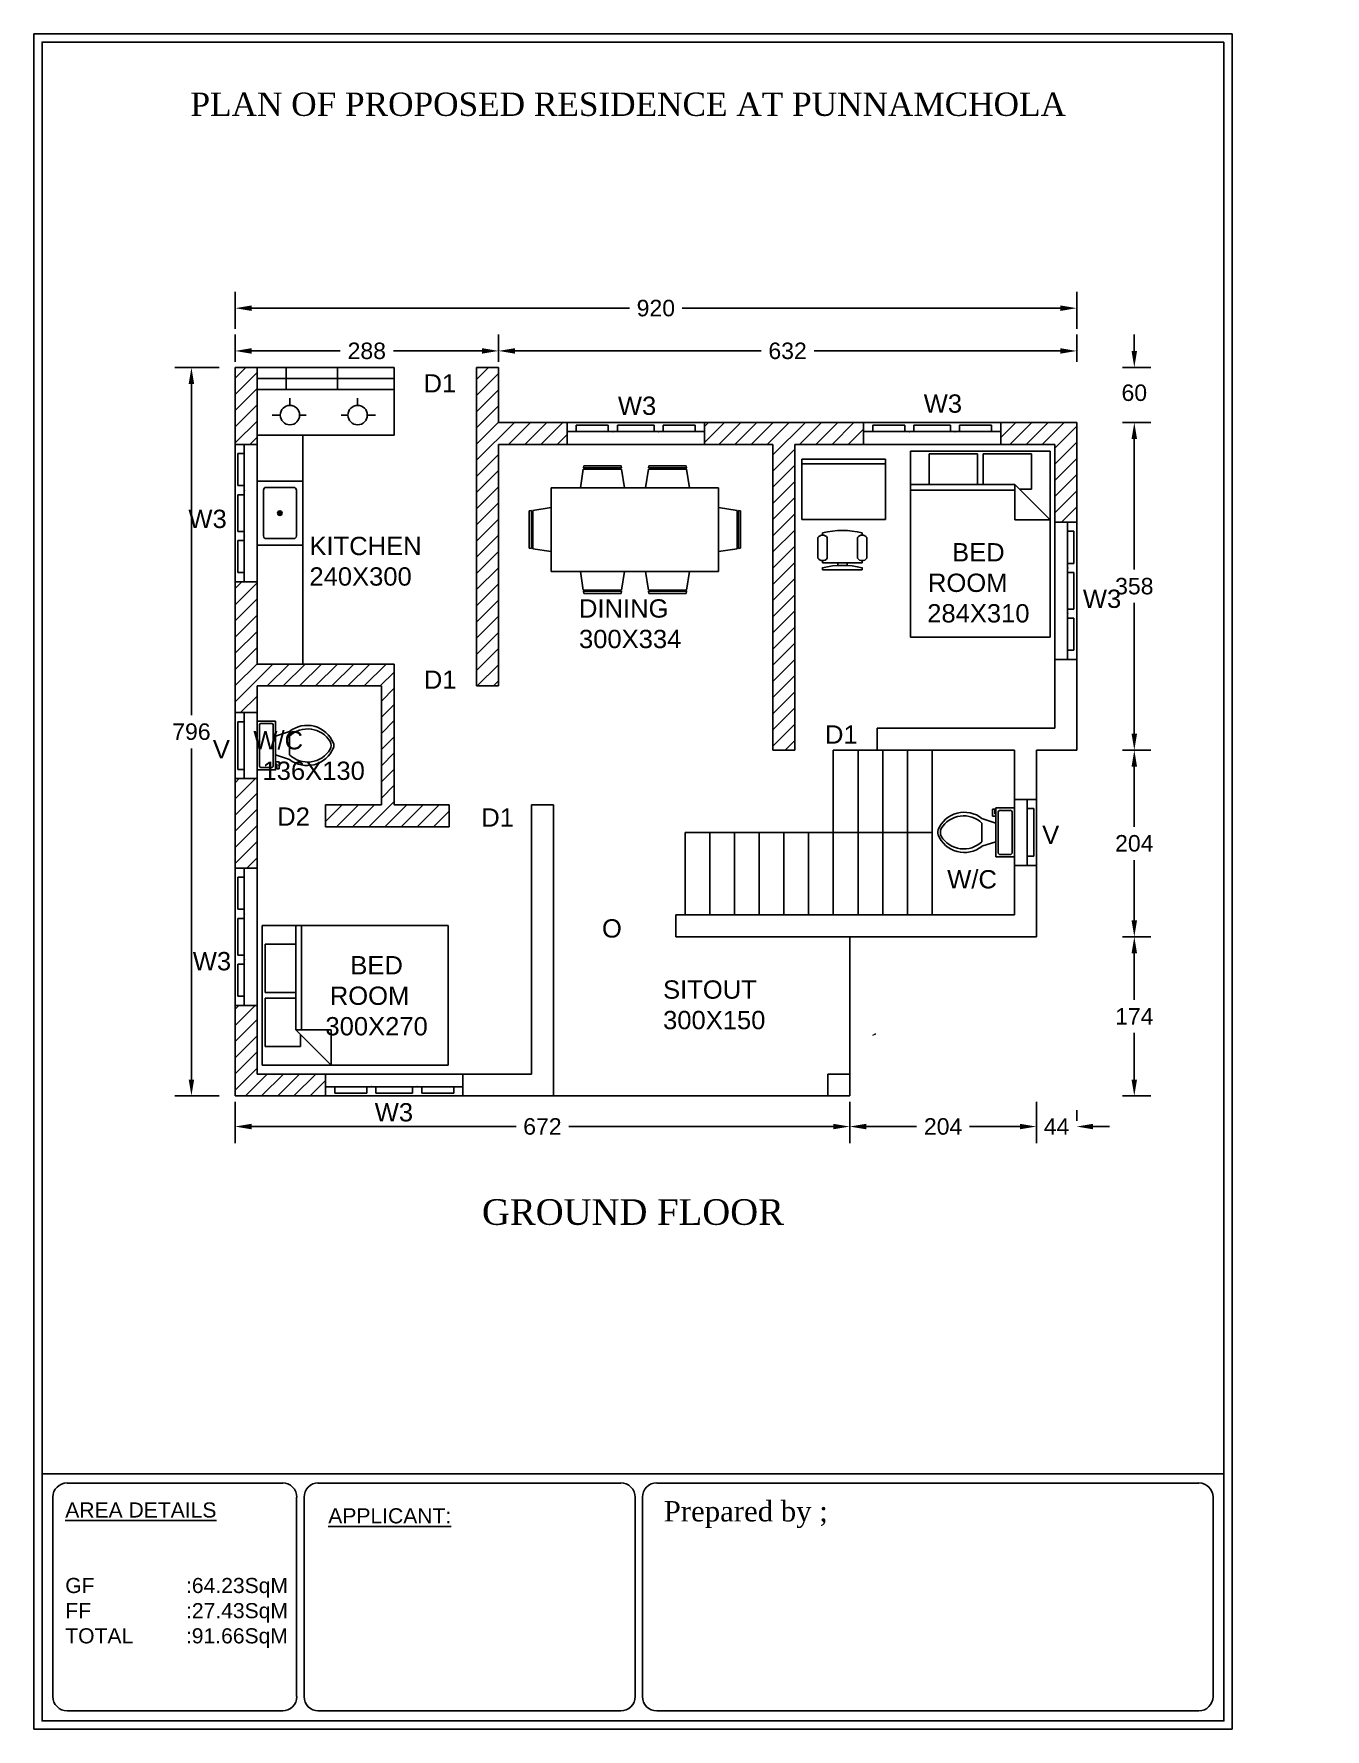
# Model space of a CAD drawing. Header units: inches. Extents: x -2903 to 3367, y -161 to 1064.
# Drawn here: x -2809.13 to -2795.02, y -160.72 to -142.2 of the extents above; entities that cross this region are included whole.
import ezdxf

# ---------------------------------------------------------------- set-up
doc = ezdxf.new("R2010")
doc.units = ezdxf.units.IN
doc.header["$MEASUREMENT"] = 0
doc.layers.add('--plan', color=7, linetype='Continuous')
doc.layers.add('PLAN', color=10, linetype='Continuous')
doc.layers.add('landscape', color=84, linetype='Continuous', lineweight=0)
doc.styles.add('SA', font='times.ttf')
doc.styles.get("Standard").update_dxf_attribs({"font": 'arial.ttf'})
doc.dimstyles.get("Standard").update_dxf_attribs({"dimtxt": 0.18, "dimasz": 0.18, "dimexe": 0.18, "dimexo": 0.0625, "dimgap": 0.09, "dimtad": 0, "dimtih": 1, "dimtoh": 1, "dimdec": 0, "dimlfac": 100, "dimzin": 0, "dimdsep": 46, "dimtxsty": 'Standard', "dimcen": 0.09, "dimadec": 0, "dimazin": 0, "dimtfac": 1, "dimtdec": 0, "dimtofl": 0, "dimtmove": 0, "dimatfit": 3, "dimfxl": 1, "dimtolj": 1, "dimtzin": 0, "dimarcsym": 0})
pattern_1 = [(45, (-3912.59014, -735.60866), (-0.088388348, 0.088388348), [])]

# ---------------------------------------------------------------- blocks, each defined once
blk = doc.blocks.new('*D719')
at = {"color": 0, "lineweight": -2, "transparency": 16777216}
for p, q in [((-2806.934, -153.869), (-2806.934, -154.32)), ((-2800.214, -153.869), (-2800.214, -154.32)), ((-2806.754, -154.14), (-2803.862, -154.14)), ((-2800.394, -154.14), (-2803.285, -154.14))]:
    blk.add_line(p, q, dxfattribs=at)
at = {"color": 0, "transparency": 16777216}
for points in [[(-2806.754, -154.11), (-2806.754, -154.17), (-2806.934, -154.14)], [(-2800.394, -154.11), (-2800.394, -154.17), (-2800.214, -154.14)]]:
    blk.add_solid(points, dxfattribs=at)
at = {"layer": 'Defpoints', "color": 0, "transparency": 16777216}
for p in [(-2806.934, -153.806), (-2800.214, -153.806), (-2800.214, -154.14)]:
    blk.add_point(p, dxfattribs=at)
at = {"color": 0, "transparency": 16777216, "insert": (-2803.574, -154.14), "char_height": 0.18, "attachment_point": 5}
blk.add_mtext('\\A1;672', dxfattribs=at)
blk = doc.blocks.new('*D720')
at = {"color": 0, "lineweight": -2, "transparency": 16777216}
for p, q in [((-2807.106, -145.847), (-2807.591, -145.847)), ((-2807.411, -146.027), (-2807.411, -149.644)), ((-2807.411, -153.626), (-2807.411, -150.008)), ((-2807.106, -153.806), (-2807.591, -153.806))]:
    blk.add_line(p, q, dxfattribs=at)
at = {"color": 0, "transparency": 16777216}
for points in [[(-2807.441, -146.027), (-2807.381, -146.027), (-2807.411, -145.847)], [(-2807.441, -153.626), (-2807.381, -153.626), (-2807.411, -153.806)]]:
    blk.add_solid(points, dxfattribs=at)
at = {"layer": 'Defpoints', "color": 0, "transparency": 16777216}
for p in [(-2807.044, -145.847), (-2807.411, -153.806), (-2807.044, -153.806)]:
    blk.add_point(p, dxfattribs=at)
at = {"color": 0, "transparency": 16777216, "insert": (-2807.411, -149.826), "char_height": 0.18, "attachment_point": 5}
blk.add_mtext('\\A1;796', dxfattribs=at)
blk = doc.blocks.new('*D721')
at = {"color": 0, "lineweight": -2, "transparency": 16777216}
for p, q in [((-2806.934, -145.784), (-2806.934, -145.485)), ((-2804.054, -145.784), (-2804.054, -145.485)), ((-2806.754, -145.665), (-2805.784, -145.665)), ((-2804.234, -145.665), (-2805.203, -145.665))]:
    blk.add_line(p, q, dxfattribs=at)
at = {"color": 0, "transparency": 16777216}
for points in [[(-2806.754, -145.635), (-2806.754, -145.695), (-2806.934, -145.665)], [(-2804.234, -145.635), (-2804.234, -145.695), (-2804.054, -145.665)]]:
    blk.add_solid(points, dxfattribs=at)
at = {"layer": 'Defpoints', "color": 0, "transparency": 16777216}
for p in [(-2804.054, -145.665), (-2806.934, -145.846), (-2804.054, -145.846)]:
    blk.add_point(p, dxfattribs=at)
at = {"color": 0, "transparency": 16777216, "insert": (-2805.494, -145.665), "char_height": 0.18, "attachment_point": 5}
blk.add_mtext('\\A1;288', dxfattribs=at)
blk = doc.blocks.new('*D729')
at = {"color": 0, "lineweight": -2, "transparency": 16777216}
for p, q in [((-2804.054, -145.78), (-2804.054, -145.485)), ((-2797.734, -145.784), (-2797.734, -145.485)), ((-2803.874, -145.665), (-2801.182, -145.665)), ((-2797.914, -145.665), (-2800.605, -145.665))]:
    blk.add_line(p, q, dxfattribs=at)
at = {"color": 0, "transparency": 16777216}
for points in [[(-2803.874, -145.635), (-2803.874, -145.695), (-2804.054, -145.665)], [(-2797.914, -145.635), (-2797.914, -145.695), (-2797.734, -145.665)]]:
    blk.add_solid(points, dxfattribs=at)
at = {"layer": 'Defpoints', "color": 0, "transparency": 16777216}
for p in [(-2797.734, -145.665), (-2804.054, -145.843), (-2797.734, -145.846)]:
    blk.add_point(p, dxfattribs=at)
at = {"color": 0, "transparency": 16777216, "insert": (-2800.894, -145.665), "char_height": 0.18, "attachment_point": 5}
blk.add_mtext('\\A1;632', dxfattribs=at)
blk = doc.blocks.new('*D713')
at = {"color": 0, "lineweight": -2, "transparency": 16777216}
for p, q in [((-2797.104, -145.666), (-2797.104, -145.486)), ((-2797.232, -145.846), (-2796.924, -145.846)), ((-2797.232, -146.446), (-2796.924, -146.446)), ((-2797.104, -146.626), (-2797.104, -146.806))]:
    blk.add_line(p, q, dxfattribs=at)
at = {"color": 0, "transparency": 16777216}
for points in [[(-2797.134, -145.666), (-2797.074, -145.666), (-2797.104, -145.846)], [(-2797.134, -146.626), (-2797.074, -146.626), (-2797.104, -146.446)]]:
    blk.add_solid(points, dxfattribs=at)
at = {"layer": 'Defpoints', "color": 0, "transparency": 16777216}
for p in [(-2797.295, -145.846), (-2797.295, -146.446), (-2797.104, -146.446)]:
    blk.add_point(p, dxfattribs=at)
at = {"color": 0, "transparency": 16777216, "insert": (-2797.104, -146.123), "char_height": 0.18, "attachment_point": 5}
blk.add_mtext('\\A1;60', dxfattribs=at)
blk = doc.blocks.new('*D714')
at = {"color": 0, "lineweight": -2, "transparency": 16777216}
for p, q in [((-2797.232, -146.446), (-2796.924, -146.446)), ((-2797.104, -146.626), (-2797.104, -148.054)), ((-2797.104, -149.846), (-2797.104, -148.418)), ((-2797.232, -150.026), (-2796.924, -150.026))]:
    blk.add_line(p, q, dxfattribs=at)
at = {"color": 0, "transparency": 16777216}
for points in [[(-2797.134, -146.626), (-2797.074, -146.626), (-2797.104, -146.446)], [(-2797.134, -149.846), (-2797.074, -149.846), (-2797.104, -150.026)]]:
    blk.add_solid(points, dxfattribs=at)
at = {"layer": 'Defpoints', "color": 0, "transparency": 16777216}
for p in [(-2797.295, -146.446), (-2797.295, -150.026), (-2797.104, -150.026)]:
    blk.add_point(p, dxfattribs=at)
at = {"color": 0, "transparency": 16777216, "insert": (-2797.104, -148.236), "char_height": 0.18, "attachment_point": 5}
blk.add_mtext('\\A1;358', dxfattribs=at)
blk = doc.blocks.new('*D715')
at = {"color": 0, "lineweight": -2, "transparency": 16777216}
for p, q in [((-2797.232, -150.026), (-2796.924, -150.026)), ((-2797.104, -150.206), (-2797.104, -150.864)), ((-2797.104, -151.886), (-2797.104, -151.228)), ((-2797.232, -152.066), (-2796.924, -152.066))]:
    blk.add_line(p, q, dxfattribs=at)
at = {"color": 0, "transparency": 16777216}
for points in [[(-2797.134, -150.206), (-2797.074, -150.206), (-2797.104, -150.026)], [(-2797.134, -151.886), (-2797.074, -151.886), (-2797.104, -152.066)]]:
    blk.add_solid(points, dxfattribs=at)
at = {"layer": 'Defpoints', "color": 0, "transparency": 16777216}
for p in [(-2797.295, -150.026), (-2797.295, -152.066), (-2797.104, -152.066)]:
    blk.add_point(p, dxfattribs=at)
at = {"color": 0, "transparency": 16777216, "insert": (-2797.104, -151.046), "char_height": 0.18, "attachment_point": 5}
blk.add_mtext('\\A1;204', dxfattribs=at)
blk = doc.blocks.new('*D716')
at = {"color": 0, "lineweight": -2, "transparency": 16777216}
for p, q in [((-2797.232, -152.066), (-2796.924, -152.066)), ((-2797.104, -152.246), (-2797.104, -152.756)), ((-2797.104, -153.626), (-2797.104, -153.116)), ((-2797.232, -153.806), (-2796.924, -153.806))]:
    blk.add_line(p, q, dxfattribs=at)
at = {"color": 0, "transparency": 16777216}
for points in [[(-2797.134, -152.246), (-2797.074, -152.246), (-2797.104, -152.066)], [(-2797.134, -153.626), (-2797.074, -153.626), (-2797.104, -153.806)]]:
    blk.add_solid(points, dxfattribs=at)
at = {"layer": 'Defpoints', "color": 0, "transparency": 16777216}
for p in [(-2797.295, -152.066), (-2797.295, -153.806), (-2797.104, -153.806)]:
    blk.add_point(p, dxfattribs=at)
at = {"color": 0, "transparency": 16777216, "insert": (-2797.104, -152.936), "char_height": 0.18, "attachment_point": 5}
blk.add_mtext('\\A1;174', dxfattribs=at)
blk = doc.blocks.new('*D730')
at = {"color": 0, "lineweight": -2, "transparency": 16777216}
for p, q in [((-2800.214, -153.869), (-2800.214, -154.32)), ((-2798.174, -153.869), (-2798.174, -154.32)), ((-2800.034, -154.14), (-2799.484, -154.14)), ((-2798.354, -154.14), (-2798.904, -154.14))]:
    blk.add_line(p, q, dxfattribs=at)
at = {"color": 0, "transparency": 16777216}
for points in [[(-2800.034, -154.11), (-2800.034, -154.17), (-2800.214, -154.14)], [(-2798.354, -154.11), (-2798.354, -154.17), (-2798.174, -154.14)]]:
    blk.add_solid(points, dxfattribs=at)
at = {"layer": 'Defpoints', "color": 0, "transparency": 16777216}
for p in [(-2800.214, -153.806), (-2798.174, -153.806), (-2798.174, -154.14)]:
    blk.add_point(p, dxfattribs=at)
at = {"color": 0, "transparency": 16777216, "insert": (-2799.194, -154.14), "char_height": 0.18, "attachment_point": 5}
blk.add_mtext('\\A1;204', dxfattribs=at)
blk = doc.blocks.new('*D717')
at = {"color": 0, "lineweight": -2, "transparency": 16777216}
for p, q in [((-2798.174, -154.078), (-2798.174, -153.96)), ((-2797.734, -154.078), (-2797.734, -153.96)), ((-2798.354, -154.14), (-2798.534, -154.14)), ((-2797.554, -154.14), (-2797.374, -154.14))]:
    blk.add_line(p, q, dxfattribs=at)
at = {"color": 0, "transparency": 16777216}
for points in [[(-2798.354, -154.11), (-2798.354, -154.17), (-2798.174, -154.14)], [(-2797.554, -154.11), (-2797.554, -154.17), (-2797.734, -154.14)]]:
    blk.add_solid(points, dxfattribs=at)
at = {"layer": 'Defpoints', "color": 0, "transparency": 16777216}
for p in [(-2798.174, -154.14), (-2797.734, -154.14), (-2797.734, -154.14)]:
    blk.add_point(p, dxfattribs=at)
at = {"color": 0, "transparency": 16777216, "insert": (-2797.954, -154.14), "char_height": 0.18, "attachment_point": 5}
blk.add_mtext('\\A1;44', dxfattribs=at)
blk = doc.blocks.new('*D718')
at = {"color": 0, "lineweight": -2, "transparency": 16777216}
for p, q in [((-2806.934, -145.423), (-2806.934, -145.018)), ((-2797.734, -145.423), (-2797.734, -145.018)), ((-2806.754, -145.198), (-2802.622, -145.198)), ((-2797.914, -145.198), (-2802.045, -145.198))]:
    blk.add_line(p, q, dxfattribs=at)
at = {"color": 0, "transparency": 16777216}
for points in [[(-2806.754, -145.168), (-2806.754, -145.228), (-2806.934, -145.198)], [(-2797.914, -145.168), (-2797.914, -145.228), (-2797.734, -145.198)]]:
    blk.add_solid(points, dxfattribs=at)
at = {"layer": 'Defpoints', "color": 0, "transparency": 16777216}
for p in [(-2797.734, -145.198), (-2806.934, -145.485), (-2797.734, -145.485)]:
    blk.add_point(p, dxfattribs=at)
at = {"color": 0, "transparency": 16777216, "insert": (-2802.334, -145.198), "char_height": 0.18, "attachment_point": 5}
blk.add_mtext('\\A1;920', dxfattribs=at)

msp = doc.modelspace()

# ---------------------------------------------------------------- hatches: boundary and pattern name
h = msp.add_hatch()
h.set_pattern_fill('ANSI31', color=256)
h.set_pattern_definition(pattern_1)
h.paths.add_polyline_path([(-2806.694, -145.847), (-2806.934, -145.847), (-2806.934, -146.687), (-2806.694, -146.687)])
h.paths.add_polyline_path([(-2807.666, -150.013), (-2807.156, -150.013), (-2807.156, -149.642), (-2807.666, -149.642)], flags=9)
h.paths.add_polyline_path([(-2805.747, -145.852), (-2805.237, -145.852), (-2805.237, -145.481), (-2805.747, -145.481)], flags=9)
h.paths.add_polyline_path([(-2801.147, -145.852), (-2800.637, -145.852), (-2800.637, -145.481), (-2801.147, -145.481)], flags=9)
h.paths.add_polyline_path([(-2807.774, -143.242), (-2798.009, -143.242), (-2798.009, -142.698), (-2807.774, -142.698)], flags=9)
h.paths.add_polyline_path([(-2805.46, -154.194), (-2804.941, -154.194), (-2804.941, -153.782), (-2805.46, -153.782)], flags=9)
h.paths.add_polyline_path([(-2808.85, -159.889), (-2806.32, -159.889), (-2806.32, -158.165), (-2808.85, -158.165)], flags=9)
h.paths.add_polyline_path([(-2805.956, -158.569), (-2804.528, -158.569), (-2804.528, -158.229), (-2805.956, -158.229)], flags=9)
h.paths.add_polyline_path([(-2802.309, -158.587), (-2800.444, -158.587), (-2800.444, -158.111), (-2802.309, -158.111)], flags=25)
h.paths.add_polyline_path([(-2802.309, -158.587), (-2800.444, -158.587), (-2800.444, -158.111), (-2802.309, -158.111)], flags=25)
h.paths.add_polyline_path([(-2804.32, -155.373), (-2800.949, -155.373), (-2800.949, -154.776), (-2804.32, -154.776)], flags=9)
h.paths.add_polyline_path([(-2802.318, -153.19), (-2801.098, -153.19), (-2801.098, -152.443), (-2802.318, -152.443)], flags=9)
h.paths.add_polyline_path([(-2804.942, -149.467), (-2804.484, -149.467), (-2804.484, -149.055), (-2804.942, -149.055)], flags=9)
h.paths.add_polyline_path([(-2798.162, -151.161), (-2797.876, -151.161), (-2797.876, -150.749), (-2798.162, -150.749)], flags=9)
h.paths.add_polyline_path([(-2807.228, -150.227), (-2806.941, -150.227), (-2806.941, -149.815), (-2807.228, -149.815)], flags=9)
h.paths.add_polyline_path([(-2797.72, -148.584), (-2797.201, -148.584), (-2797.201, -148.171), (-2797.72, -148.171)], flags=9)
h.paths.add_polyline_path([(-2799.459, -146.45), (-2798.94, -146.45), (-2798.94, -146.038), (-2799.459, -146.038)], flags=9)
h.paths.add_polyline_path([(-2802.802, -146.474), (-2802.283, -146.474), (-2802.283, -146.062), (-2802.802, -146.062)], flags=9)
h.paths.add_polyline_path([(-2807.497, -147.71), (-2806.978, -147.71), (-2806.978, -147.298), (-2807.497, -147.298)], flags=9)
h.paths.add_polyline_path([(-2807.449, -152.543), (-2806.93, -152.543), (-2806.93, -152.131), (-2807.449, -152.131)], flags=9)
h.paths.add_polyline_path([(-2806.544, -150.963), (-2806.087, -150.963), (-2806.087, -150.551), (-2806.544, -150.551)], flags=9)
h.paths.add_polyline_path([(-2804.945, -146.229), (-2804.488, -146.229), (-2804.488, -145.817), (-2804.945, -145.817)], flags=9)
h.paths.add_polyline_path([(-2804.314, -150.973), (-2803.857, -150.973), (-2803.857, -150.561), (-2804.314, -150.561)], flags=9)
h.paths.add_polyline_path([(-2800.557, -150.066), (-2800.099, -150.066), (-2800.099, -149.654), (-2800.557, -149.654)], flags=9)
h.paths.add_polyline_path([(-2802.987, -152.188), (-2802.669, -152.188), (-2802.669, -151.776), (-2802.987, -151.776)], flags=9)
h.paths.add_polyline_path([(-2799.202, -151.651), (-2798.559, -151.651), (-2798.559, -151.239), (-2799.202, -151.239)], flags=9)
h.paths.add_polyline_path([(-2806.692, -150.466), (-2805.473, -150.466), (-2805.473, -149.719), (-2806.692, -149.719)], flags=9)
h.paths.add_polyline_path([(-2806.192, -148.343), (-2804.866, -148.343), (-2804.866, -147.597), (-2806.192, -147.597)], flags=9)
h.paths.add_polyline_path([(-2799.618, -148.412), (-2797.997, -148.412), (-2797.997, -147.666), (-2799.618, -147.666)], flags=9)
h.paths.add_polyline_path([(-2803.245, -149.026), (-2802.017, -149.026), (-2802.017, -148.279), (-2803.245, -148.279)], flags=9)
h.paths.add_polyline_path([(-2806.197, -152.924), (-2804.575, -152.924), (-2804.575, -152.178), (-2806.197, -152.178)], flags=9)
at = {"transparency": 33554582}
h = msp.add_hatch(dxfattribs=at)
h.set_pattern_fill('ANSI31', color=256)
h.set_pattern_definition(pattern_1)
h.paths.add_polyline_path([(-2806.934, -153.806), (-2805.944, -153.806), (-2805.944, -153.566), (-2806.694, -153.566), (-2806.694, -152.816), (-2806.934, -152.816)])
h.paths.add_polyline_path([(-2803.827, -154.327), (-2803.317, -154.327), (-2803.317, -153.956), (-2803.827, -153.956)], flags=9)
h.paths.add_polyline_path([(-2807.666, -150.013), (-2807.156, -150.013), (-2807.156, -149.642), (-2807.666, -149.642)], flags=9)
h.paths.add_polyline_path([(-2805.46, -154.194), (-2804.941, -154.194), (-2804.941, -153.782), (-2805.46, -153.782)], flags=9)
h.paths.add_polyline_path([(-2808.85, -159.889), (-2806.32, -159.889), (-2806.32, -158.165), (-2808.85, -158.165)], flags=9)
h.paths.add_polyline_path([(-2805.956, -158.569), (-2804.528, -158.569), (-2804.528, -158.229), (-2805.956, -158.229)], flags=9)
h.paths.add_polyline_path([(-2802.309, -158.587), (-2800.444, -158.587), (-2800.444, -158.111), (-2802.309, -158.111)], flags=9)
h.paths.add_polyline_path([(-2804.32, -155.373), (-2800.949, -155.373), (-2800.949, -154.776), (-2804.32, -154.776)], flags=9)
h.paths.add_polyline_path([(-2802.318, -153.19), (-2801.098, -153.19), (-2801.098, -152.443), (-2802.318, -152.443)], flags=9)
h.paths.add_polyline_path([(-2804.942, -149.467), (-2804.484, -149.467), (-2804.484, -149.055), (-2804.942, -149.055)], flags=9)
h.paths.add_polyline_path([(-2798.162, -151.161), (-2797.876, -151.161), (-2797.876, -150.749), (-2798.162, -150.749)], flags=9)
h.paths.add_polyline_path([(-2807.228, -150.227), (-2806.941, -150.227), (-2806.941, -149.815), (-2807.228, -149.815)], flags=9)
h.paths.add_polyline_path([(-2797.72, -148.584), (-2797.201, -148.584), (-2797.201, -148.171), (-2797.72, -148.171)], flags=9)
h.paths.add_polyline_path([(-2799.459, -146.45), (-2798.94, -146.45), (-2798.94, -146.038), (-2799.459, -146.038)], flags=9)
h.paths.add_polyline_path([(-2802.802, -146.474), (-2802.283, -146.474), (-2802.283, -146.062), (-2802.802, -146.062)], flags=9)
h.paths.add_polyline_path([(-2807.497, -147.71), (-2806.978, -147.71), (-2806.978, -147.298), (-2807.497, -147.298)], flags=9)
h.paths.add_polyline_path([(-2807.449, -152.543), (-2806.93, -152.543), (-2806.93, -152.131), (-2807.449, -152.131)], flags=9)
h.paths.add_polyline_path([(-2806.544, -150.963), (-2806.087, -150.963), (-2806.087, -150.551), (-2806.544, -150.551)], flags=9)
h.paths.add_polyline_path([(-2804.945, -146.229), (-2804.488, -146.229), (-2804.488, -145.817), (-2804.945, -145.817)], flags=9)
h.paths.add_polyline_path([(-2804.314, -150.973), (-2803.857, -150.973), (-2803.857, -150.561), (-2804.314, -150.561)], flags=9)
h.paths.add_polyline_path([(-2800.557, -150.066), (-2800.099, -150.066), (-2800.099, -149.654), (-2800.557, -149.654)], flags=9)
h.paths.add_polyline_path([(-2802.987, -152.188), (-2802.669, -152.188), (-2802.669, -151.776), (-2802.987, -151.776)], flags=9)
h.paths.add_polyline_path([(-2799.202, -151.651), (-2798.559, -151.651), (-2798.559, -151.239), (-2799.202, -151.239)], flags=9)
h.paths.add_polyline_path([(-2806.692, -150.466), (-2805.473, -150.466), (-2805.473, -149.719), (-2806.692, -149.719)], flags=9)
h.paths.add_polyline_path([(-2806.192, -148.343), (-2804.866, -148.343), (-2804.866, -147.597), (-2806.192, -147.597)], flags=9)
h.paths.add_polyline_path([(-2799.618, -148.412), (-2797.997, -148.412), (-2797.997, -147.666), (-2799.618, -147.666)], flags=9)
h.paths.add_polyline_path([(-2803.245, -149.026), (-2802.017, -149.026), (-2802.017, -148.279), (-2803.245, -148.279)], flags=9)
h.paths.add_polyline_path([(-2806.197, -152.924), (-2804.575, -152.924), (-2804.575, -152.178), (-2806.197, -152.178)], flags=9)
h = msp.add_hatch(dxfattribs=at)
h.set_pattern_fill('ANSI31', color=256)
h.set_pattern_definition(pattern_1)
h.paths.add_polyline_path([(-2797.734, -146.446), (-2798.564, -146.446), (-2798.564, -146.686), (-2797.974, -146.686), (-2797.974, -147.536), (-2797.734, -147.536)])
h.paths.add_polyline_path([(-2801.804, -146.446), (-2801.804, -146.686), (-2801.054, -146.686), (-2801.054, -150.026), (-2800.814, -150.026), (-2800.814, -146.686), (-2800.064, -146.686), (-2800.064, -146.446)])
h.paths.add_polyline_path([(-2804.294, -148.186), (-2804.294, -149.326), (-2804.054, -149.326), (-2804.054, -148.186), (-2804.054, -146.686), (-2803.304, -146.686), (-2803.304, -146.446), (-2804.054, -146.446), (-2804.054, -145.846), (-2804.294, -145.846)])
h.paths.add_polyline_path([(-2787.2, -146.326), (-2786.69, -146.326), (-2786.69, -145.955), (-2787.2, -145.955)], flags=9)
h.paths.add_polyline_path([(-2790.211, -148.423), (-2789.701, -148.423), (-2789.701, -148.052), (-2790.211, -148.052)], flags=9)
h.paths.add_polyline_path([(-2789.39, -150.442), (-2789.02, -150.442), (-2789.02, -150.071), (-2789.39, -150.071)], flags=9)
h.paths.add_polyline_path([(-2789.752, -151.233), (-2789.242, -151.233), (-2789.242, -150.862), (-2789.752, -150.862)], flags=9)
h.paths.add_polyline_path([(-2793.751, -159.303), (-2791.4, -159.303), (-2791.4, -158.408), (-2793.751, -158.408)], flags=9)
h.paths.add_polyline_path([(-2793.699, -158.168), (-2791.964, -158.168), (-2791.964, -157.828), (-2793.699, -157.828)], flags=9)
h.paths.add_polyline_path([(-2790.824, -158.232), (-2789.396, -158.232), (-2789.396, -157.892), (-2790.824, -157.892)], flags=9)
h.paths.add_polyline_path([(-2787.177, -158.249), (-2785.312, -158.249), (-2785.312, -157.774), (-2787.177, -157.774)], flags=9)
h.paths.add_polyline_path([(-2789.179, -155.036), (-2786.451, -155.036), (-2786.451, -154.438), (-2789.179, -154.438)], flags=9)
h.paths.add_polyline_path([(-2790.022, -148.663), (-2789.503, -148.663), (-2789.503, -148.251), (-2790.022, -148.251)], flags=9)
h.paths.add_polyline_path([(-2785.822, -147.708), (-2784.603, -147.708), (-2784.603, -146.962), (-2785.822, -146.962)], flags=9)
h.paths.add_polyline_path([(-2789.231, -148.34), (-2787.61, -148.34), (-2787.61, -147.594), (-2789.231, -147.594)], flags=9)
h.paths.add_polyline_path([(-2786.325, -147.269), (-2785.868, -147.269), (-2785.868, -146.857), (-2786.325, -146.857)], flags=9)
h.paths.add_polyline_path([(-2788.907, -150.746), (-2788.45, -150.746), (-2788.45, -150.334), (-2788.907, -150.334)], flags=9)
h.paths.add_polyline_path([(-2788.405, -150.104), (-2787.948, -150.104), (-2787.948, -149.692), (-2788.405, -149.692)], flags=9)
h.paths.add_polyline_path([(-2788.015, -146.474), (-2787.495, -146.474), (-2787.495, -146.062), (-2788.015, -146.062)], flags=9)
h = msp.add_hatch()
h.set_pattern_fill('ANSI31', color=256)
h.set_pattern_definition(pattern_1)
h.paths.add_polyline_path([(-2806.694, -149.087), (-2806.694, -148.187), (-2806.934, -148.187), (-2806.934, -149.617), (-2806.694, -149.617), (-2806.694, -149.326)])
h.paths.add_polyline_path([(-2806.694, -150.626), (-2806.694, -150.337), (-2806.934, -150.337), (-2806.934, -151.316), (-2806.694, -151.316)])
h = msp.add_hatch()
h.set_pattern_fill('ANSI31', color=256)
h.set_pattern_definition(pattern_1)
h.paths.add_polyline_path([(-2805.194, -149.086), (-2806.694, -149.086), (-2806.694, -149.326), (-2805.334, -149.326), (-2805.334, -150.626), (-2805.944, -150.626), (-2805.944, -150.866), (-2804.594, -150.866), (-2804.594, -150.626), (-2805.194, -150.626)])

# ---------------------------------------------------------------- linework, layer by layer
for p, q in [((-2806.934, -148.186), (-2806.934, -145.846)), ((-2806.934, -148.186), (-2806.934, -145.846)), ((-2806.934, -145.846), (-2805.194, -145.846)), ((-2806.934, -145.846), (-2805.194, -145.846)), ((-2806.934, -145.846), (-2806.934, -153.806)), ((-2806.934, -150.867), (-2806.934, -145.847)), ((-2806.694, -145.846), (-2806.694, -149.086)), ((-2806.694, -146.087), (-2806.694, -145.847)), ((-2806.374, -146.087), (-2806.374, -145.847)), ((-2805.814, -145.966), (-2805.814, -145.847)), ((-2805.814, -145.847), (-2805.814, -146.087)), ((-2805.434, -145.846), (-2805.194, -145.846)), ((-2805.194, -146.586), (-2805.194, -145.846)), ((-2805.194, -146.087), (-2805.194, -145.847)), ((-2804.294, -148.186), (-2804.294, -145.846)), ((-2804.294, -145.846), (-2804.054, -145.846)), ((-2804.054, -146.446), (-2804.054, -145.846)), ((-2806.694, -145.966), (-2805.194, -145.966)), ((-2806.694, -146.086), (-2805.194, -146.086)), ((-2806.694, -149.087), (-2806.694, -146.087)), ((-2806.694, -146.087), (-2805.194, -146.087)), ((-2806.374, -145.966), (-2806.374, -146.087)), ((-2805.434, -146.086), (-2805.194, -146.086)), ((-2804.054, -146.446), (-2797.734, -146.446)), ((-2801.804, -146.446), (-2803.304, -146.446)), ((-2803.304, -146.446), (-2803.304, -146.686)), ((-2802.854, -146.476), (-2803.204, -146.476)), ((-2803.204, -146.476), (-2803.204, -146.546)), ((-2802.854, -146.546), (-2802.854, -146.476)), ((-2802.354, -146.476), (-2802.754, -146.476)), ((-2802.754, -146.546), (-2802.754, -146.476)), ((-2802.354, -146.546), (-2802.354, -146.476)), ((-2801.904, -146.476), (-2802.254, -146.476)), ((-2802.254, -146.546), (-2802.254, -146.476)), ((-2801.904, -146.546), (-2801.904, -146.476)), ((-2801.804, -146.686), (-2801.804, -146.446)), ((-2798.564, -146.446), (-2800.064, -146.446)), ((-2800.064, -146.446), (-2800.064, -146.686)), ((-2799.614, -146.476), (-2799.964, -146.476)), ((-2799.964, -146.476), (-2799.964, -146.546)), ((-2799.614, -146.546), (-2799.614, -146.476)), ((-2799.114, -146.476), (-2799.514, -146.476)), ((-2799.514, -146.546), (-2799.514, -146.476)), ((-2799.114, -146.546), (-2799.114, -146.476)), ((-2798.664, -146.476), (-2799.014, -146.476)), ((-2799.014, -146.546), (-2799.014, -146.476)), ((-2798.664, -146.546), (-2798.664, -146.476)), ((-2798.564, -146.686), (-2798.564, -146.446)), ((-2797.734, -146.446), (-2797.734, -150.026)), ((-2806.934, -146.687), (-2806.934, -148.187)), ((-2806.694, -146.687), (-2806.934, -146.687)), ((-2806.834, -146.687), (-2806.834, -148.187)), ((-2806.694, -146.586), (-2805.194, -146.586)), ((-2806.694, -148.187), (-2806.694, -146.687)), ((-2806.194, -146.586), (-2806.194, -149.086)), ((-2804.054, -148.186), (-2804.054, -146.686)), ((-2804.054, -146.686), (-2801.054, -146.686)), ((-2801.804, -146.546), (-2803.304, -146.546)), ((-2803.304, -146.686), (-2801.804, -146.686)), ((-2801.054, -150.026), (-2801.054, -146.686)), ((-2800.814, -150.026), (-2800.814, -146.686)), ((-2800.814, -146.686), (-2797.974, -146.686)), ((-2798.564, -146.546), (-2800.064, -146.546)), ((-2800.064, -146.686), (-2798.564, -146.686)), ((-2797.974, -149.786), (-2797.974, -146.686)), ((-2806.904, -146.787), (-2806.904, -147.137)), ((-2806.834, -146.787), (-2806.904, -146.787)), ((-2806.834, -147.137), (-2806.904, -147.137)), ((-2806.904, -147.237), (-2806.904, -147.637)), ((-2806.834, -147.237), (-2806.904, -147.237)), ((-2806.694, -147.087), (-2806.194, -147.087)), ((-2806.694, -147.787), (-2806.694, -147.087)), ((-2806.694, -147.087), (-2806.694, -147.787)), ((-2806.194, -147.087), (-2806.194, -147.787)), ((-2797.734, -147.536), (-2797.974, -147.536)), ((-2797.974, -147.536), (-2797.974, -149.036)), ((-2797.834, -149.036), (-2797.834, -147.536)), ((-2797.734, -149.036), (-2797.734, -147.536)), ((-2806.834, -147.637), (-2806.904, -147.637)), ((-2806.904, -147.737), (-2806.904, -148.087)), ((-2806.834, -147.737), (-2806.904, -147.737)), ((-2806.194, -147.787), (-2806.694, -147.787)), ((-2797.764, -147.636), (-2797.834, -147.636)), ((-2797.764, -147.986), (-2797.764, -147.636)), ((-2797.834, -147.986), (-2797.764, -147.986)), ((-2806.904, -148.087), (-2806.834, -148.087)), ((-2797.834, -148.086), (-2797.764, -148.086)), ((-2797.764, -148.486), (-2797.764, -148.086)), ((-2806.934, -149.326), (-2806.934, -148.186)), ((-2806.934, -148.187), (-2806.694, -148.187)), ((-2804.294, -149.326), (-2804.294, -148.186)), ((-2804.054, -149.326), (-2804.054, -148.186)), ((-2797.834, -148.486), (-2797.764, -148.486)), ((-2797.834, -148.586), (-2797.764, -148.586)), ((-2797.764, -148.936), (-2797.764, -148.586)), ((-2806.694, -149.086), (-2805.194, -149.086)), ((-2805.194, -150.626), (-2805.194, -149.086)), ((-2797.974, -149.036), (-2797.734, -149.036)), ((-2797.834, -148.936), (-2797.764, -148.936)), ((-2806.694, -149.326), (-2805.334, -149.326)), ((-2806.694, -149.326), (-2805.334, -149.326)), ((-2806.694, -149.326), (-2806.694, -150.866)), ((-2806.694, -149.327), (-2806.694, -150.627)), ((-2805.334, -149.326), (-2805.334, -150.626)), ((-2804.294, -149.326), (-2804.054, -149.326)), ((-2804.294, -149.326), (-2804.054, -149.326)), ((-2806.934, -149.617), (-2806.934, -150.337)), ((-2806.694, -149.617), (-2806.934, -149.617)), ((-2806.834, -149.617), (-2806.834, -150.337)), ((-2806.694, -150.337), (-2806.694, -149.617)), ((-2806.904, -149.717), (-2806.904, -150.237)), ((-2806.834, -149.717), (-2806.904, -149.717)), ((-2799.914, -149.786), (-2797.974, -149.786)), ((-2799.914, -149.786), (-2799.914, -150.026)), ((-2801.054, -150.026), (-2800.814, -150.026)), ((-2800.394, -151.826), (-2800.394, -150.026)), ((-2800.394, -150.026), (-2799.914, -150.026)), ((-2800.124, -151.826), (-2800.124, -150.026)), ((-2799.914, -150.026), (-2798.414, -150.026)), ((-2799.854, -151.826), (-2799.854, -150.026)), ((-2799.584, -151.826), (-2799.584, -150.026)), ((-2799.314, -151.826), (-2799.314, -150.026)), ((-2798.414, -151.826), (-2798.414, -150.026)), ((-2798.174, -152.066), (-2798.174, -150.026)), ((-2798.174, -150.026), (-2797.734, -150.026)), ((-2806.934, -150.337), (-2806.694, -150.337)), ((-2806.904, -150.237), (-2806.834, -150.237)), ((-2798.174, -150.566), (-2798.414, -150.566)), ((-2798.414, -150.566), (-2798.414, -151.286)), ((-2798.274, -151.286), (-2798.274, -150.566)), ((-2798.174, -151.286), (-2798.174, -150.566)), ((-2805.944, -150.626), (-2805.334, -150.626)), ((-2805.944, -150.626), (-2805.944, -150.866)), ((-2805.194, -150.626), (-2804.594, -150.626)), ((-2804.594, -150.626), (-2804.594, -150.866)), ((-2803.694, -150.626), (-2803.694, -153.566)), ((-2803.694, -150.626), (-2803.454, -150.626)), ((-2803.454, -150.626), (-2803.454, -153.806)), ((-2798.204, -150.666), (-2798.274, -150.666)), ((-2798.204, -151.186), (-2798.204, -150.666)), ((-2806.934, -150.866), (-2806.934, -153.806)), ((-2806.694, -150.866), (-2806.694, -153.566)), ((-2805.944, -150.866), (-2804.594, -150.866)), ((-2802.014, -151.826), (-2802.014, -150.926)), ((-2802.014, -150.926), (-2799.314, -150.926)), ((-2801.744, -151.826), (-2801.744, -150.926)), ((-2801.474, -151.826), (-2801.474, -150.926)), ((-2801.204, -151.826), (-2801.204, -150.926)), ((-2800.934, -151.826), (-2800.934, -150.926)), ((-2800.664, -151.826), (-2800.664, -150.926)), ((-2806.934, -151.316), (-2806.934, -152.816)), ((-2806.694, -151.316), (-2806.934, -151.316)), ((-2806.834, -151.316), (-2806.834, -152.816)), ((-2806.694, -152.816), (-2806.694, -151.316)), ((-2798.414, -151.286), (-2798.174, -151.286)), ((-2798.274, -151.186), (-2798.204, -151.186)), ((-2806.904, -151.416), (-2806.904, -151.766)), ((-2806.834, -151.416), (-2806.904, -151.416)), ((-2806.834, -151.766), (-2806.904, -151.766)), ((-2806.904, -151.866), (-2806.904, -152.266)), ((-2806.834, -151.866), (-2806.904, -151.866)), ((-2802.114, -151.826), (-2802.114, -152.066)), ((-2802.114, -151.826), (-2798.414, -151.826)), ((-2802.114, -152.066), (-2800.214, -152.066)), ((-2800.214, -152.066), (-2798.174, -152.066)), ((-2800.214, -152.066), (-2800.214, -153.806)), ((-2806.834, -152.266), (-2806.904, -152.266)), ((-2806.904, -152.366), (-2806.904, -152.716)), ((-2806.834, -152.366), (-2806.904, -152.366)), ((-2806.904, -152.716), (-2806.834, -152.716)), ((-2806.934, -152.816), (-2806.694, -152.816)), ((-2806.694, -153.566), (-2803.694, -153.566)), ((-2806.694, -153.566), (-2803.694, -153.566)), ((-2804.444, -153.566), (-2805.944, -153.566)), ((-2805.944, -153.566), (-2805.944, -153.806)), ((-2805.944, -153.706), (-2804.444, -153.706)), ((-2805.844, -153.706), (-2805.844, -153.776)), ((-2805.494, -153.706), (-2805.494, -153.776)), ((-2805.394, -153.706), (-2805.394, -153.776)), ((-2804.994, -153.706), (-2804.994, -153.776)), ((-2804.894, -153.706), (-2804.894, -153.776)), ((-2804.544, -153.776), (-2804.544, -153.706)), ((-2804.444, -153.806), (-2804.444, -153.566)), ((-2800.454, -153.566), (-2800.454, -153.806)), ((-2800.454, -153.566), (-2800.214, -153.566)), ((-2806.934, -153.806), (-2803.454, -153.806)), ((-2805.944, -153.806), (-2804.444, -153.806)), ((-2805.844, -153.776), (-2805.494, -153.776)), ((-2805.394, -153.776), (-2804.994, -153.776)), ((-2804.894, -153.776), (-2804.544, -153.776)), ((-2803.454, -153.806), (-2800.214, -153.806)), ((-2808.77, -158.035), (-2806.41, -158.035)), ((-2806.03, -158.035), (-2802.717, -158.035)), ((-2796.399, -158.035), (-2802.324, -158.035)), ((-2808.926, -158.578), (-2808.926, -158.19)), ((-2808.926, -160.368), (-2808.926, -158.297)), ((-2806.261, -158.19), (-2806.261, -158.578)), ((-2806.261, -158.297), (-2806.261, -160.368)), ((-2806.179, -158.19), (-2806.179, -158.578)), ((-2806.179, -158.297), (-2806.179, -160.368)), ((-2802.561, -158.19), (-2802.561, -158.578)), ((-2802.561, -158.297), (-2802.561, -160.368)), ((-2802.48, -158.19), (-2802.48, -158.578)), ((-2802.48, -158.297), (-2802.48, -160.368)), ((-2796.243, -158.578), (-2796.243, -158.19)), ((-2796.243, -160.368), (-2796.243, -158.297)), ((-2806.41, -160.524), (-2808.77, -160.524)), ((-2802.717, -160.524), (-2806.03, -160.524)), ((-2802.324, -160.524), (-2796.399, -160.524))]:
    msp.add_line(p, q)
at = {"color": 30}
msp.add_line((-2806.934, -145.846), (-2805.434, -145.846), dxfattribs=at)
at = {"color": 22, "ltscale": 0.001}
for p, q in [((-2806.334, -146.26), (-2806.334, -146.181)), ((-2805.594, -146.26), (-2805.594, -146.181)), ((-2806.44, -146.366), (-2806.53, -146.366)), ((-2806.228, -146.366), (-2806.155, -146.366)), ((-2805.7, -146.366), (-2805.773, -146.366)), ((-2805.488, -146.366), (-2805.398, -146.366))]:
    msp.add_line(p, q, dxfattribs=at)
at = {"ltscale": 0.001}
msp.add_line((-2805.194, -146.586), (-2806.694, -146.586), dxfattribs=at)
at = {"color": 22, "linetype": 'Continuous'}
for p, q in [((-2800.74, -146.847), (-2799.825, -146.847)), ((-2800.74, -147.507), (-2800.74, -146.847)), ((-2799.825, -146.847), (-2799.825, -147.507)), ((-2799.549, -148.792), (-2799.549, -146.76)), ((-2799.549, -146.76), (-2798.025, -146.76)), ((-2799.345, -146.79), (-2798.817, -146.79)), ((-2799.345, -147.126), (-2799.345, -146.79)), ((-2798.817, -146.79), (-2798.817, -147.126)), ((-2798.756, -146.79), (-2798.228, -146.79)), ((-2798.756, -147.126), (-2798.756, -146.79)), ((-2798.228, -146.79), (-2798.228, -147.176)), ((-2798.025, -146.76), (-2798.025, -148.792)), ((-2803.127, -146.957), (-2803.159, -147.16)), ((-2803.127, -146.957), (-2802.709, -146.957)), ((-2803.121, -146.919), (-2803.125, -146.944)), ((-2802.711, -146.944), (-2803.125, -146.944)), ((-2803.121, -146.919), (-2802.715, -146.919)), ((-2802.711, -146.944), (-2802.715, -146.919)), ((-2802.677, -147.16), (-2802.709, -146.957)), ((-2802.416, -146.957), (-2802.448, -147.16)), ((-2802.416, -146.957), (-2801.997, -146.957)), ((-2802.41, -146.919), (-2802.414, -146.944)), ((-2802, -146.944), (-2802.414, -146.944)), ((-2802.41, -146.919), (-2802.004, -146.919)), ((-2802, -146.944), (-2802.004, -146.919)), ((-2801.966, -147.16), (-2801.998, -146.957)), ((-2800.74, -146.898), (-2799.825, -146.898)), ((-2801.648, -147.16), (-2803.477, -147.16)), ((-2803.477, -147.16), (-2803.477, -148.074)), ((-2801.648, -148.074), (-2801.648, -147.16)), ((-2799.549, -147.126), (-2798.411, -147.126)), ((-2798.411, -147.187), (-2799.549, -147.187)), ((-2798.025, -147.512), (-2798.411, -147.126)), ((-2798.411, -147.126), (-2798.411, -147.512)), ((-2798.228, -147.176), (-2798.36, -147.176)), ((-2803.718, -147.414), (-2803.693, -147.41)), ((-2803.718, -147.414), (-2803.718, -147.82)), ((-2803.693, -147.824), (-2803.693, -147.41)), ((-2803.68, -147.408), (-2803.477, -147.376)), ((-2803.68, -147.408), (-2803.68, -147.826)), ((-2801.445, -147.408), (-2801.648, -147.376)), ((-2801.445, -147.408), (-2801.445, -147.826)), ((-2801.407, -147.414), (-2801.432, -147.41)), ((-2801.432, -147.824), (-2801.432, -147.41)), ((-2801.407, -147.414), (-2801.407, -147.82)), ((-2799.825, -147.507), (-2800.74, -147.507)), ((-2798.411, -147.512), (-2798.025, -147.512)), ((-2800.562, -147.702), (-2800.562, -147.931)), ((-2800.511, -147.677), (-2800.511, -147.652)), ((-2800.46, -147.931), (-2800.46, -147.702)), ((-2800.13, -147.702), (-2800.13, -147.931)), ((-2800.079, -147.677), (-2800.079, -147.652)), ((-2800.028, -147.931), (-2800.028, -147.702)), ((-2803.693, -147.824), (-2803.718, -147.82)), ((-2803.477, -147.858), (-2803.68, -147.826)), ((-2801.648, -147.858), (-2801.445, -147.826)), ((-2801.432, -147.824), (-2801.407, -147.82)), ((-2800.511, -147.982), (-2800.511, -147.956)), ((-2800.079, -147.982), (-2800.511, -147.982)), ((-2800.346, -148.008), (-2800.346, -147.982)), ((-2800.244, -147.982), (-2800.244, -148.009)), ((-2800.079, -147.982), (-2800.079, -147.956)), ((-2803.477, -148.074), (-2801.648, -148.074)), ((-2803.127, -148.278), (-2803.159, -148.074)), ((-2802.677, -148.074), (-2802.709, -148.278)), ((-2802.416, -148.278), (-2802.448, -148.074)), ((-2801.966, -148.074), (-2801.998, -148.278)), ((-2800.511, -148.058), (-2800.511, -148.033)), ((-2800.079, -148.058), (-2800.511, -148.058)), ((-2800.079, -148.058), (-2800.079, -148.033)), ((-2803.127, -148.278), (-2802.709, -148.278)), ((-2803.121, -148.316), (-2803.125, -148.29)), ((-2802.711, -148.29), (-2803.125, -148.29)), ((-2803.121, -148.316), (-2802.715, -148.316)), ((-2802.711, -148.29), (-2802.715, -148.316)), ((-2802.416, -148.278), (-2801.997, -148.278)), ((-2802.41, -148.316), (-2802.414, -148.29)), ((-2802, -148.29), (-2802.414, -148.29)), ((-2802.41, -148.316), (-2802.004, -148.316)), ((-2802, -148.29), (-2802.004, -148.316)), ((-2798.025, -148.792), (-2799.549, -148.792)), ((-2804.604, -151.944), (-2806.636, -151.944)), ((-2806.636, -151.944), (-2806.636, -153.468)), ((-2806.27, -151.944), (-2806.27, -153.082)), ((-2806.209, -153.082), (-2806.209, -151.944)), ((-2804.604, -153.468), (-2804.604, -151.944)), ((-2806.605, -152.147), (-2806.605, -152.676)), ((-2806.27, -152.147), (-2806.605, -152.147)), ((-2806.605, -152.676), (-2806.27, -152.676)), ((-2806.605, -152.737), (-2806.605, -153.265)), ((-2806.27, -152.737), (-2806.605, -152.737)), ((-2805.884, -153.468), (-2806.27, -153.082)), ((-2806.27, -153.082), (-2805.884, -153.082)), ((-2806.219, -153.265), (-2806.219, -153.133)), ((-2805.884, -153.082), (-2805.884, -153.468)), ((-2806.605, -153.265), (-2806.219, -153.265)), ((-2806.636, -153.468), (-2804.604, -153.468))]:
    msp.add_line(p, q, dxfattribs=at)
at = {"color": 22}
for p, q in [((-2806.194, -147.087), (-2806.694, -147.087)), ((-2806.624, -147.186), (-2806.624, -147.687)), ((-2806.293, -147.157), (-2806.594, -147.157)), ((-2806.264, -147.687), (-2806.264, -147.186)), ((-2806.194, -147.787), (-2806.194, -147.087)), ((-2806.46, -147.437), (-2806.427, -147.437)), ((-2806.444, -147.453), (-2806.444, -147.42)), ((-2806.694, -147.787), (-2806.194, -147.787)), ((-2806.594, -147.716), (-2806.293, -147.716)), ((-2806.541, -149.735), (-2806.643, -149.735)), ((-2806.491, -149.874), (-2806.338, -149.824)), ((-2806.338, -149.874), (-2806.338, -150.078)), ((-2806.491, -150.078), (-2806.338, -150.128)), ((-2806.491, -150.154), (-2806.452, -150.154)), ((-2806.478, -150.179), (-2806.491, -150.179)), ((-2806.478, -150.23), (-2806.478, -150.179)), ((-2806.452, -150.154), (-2806.452, -150.23)), ((-2806.452, -150.23), (-2806.478, -150.23)), ((-2798.617, -150.824), (-2798.769, -150.774)), ((-2798.655, -150.748), (-2798.655, -150.672)), ((-2798.655, -150.672), (-2798.63, -150.672)), ((-2798.617, -150.748), (-2798.655, -150.748)), ((-2798.63, -150.672), (-2798.63, -150.723)), ((-2798.63, -150.723), (-2798.617, -150.723)), ((-2798.769, -151.028), (-2798.769, -150.824)), ((-2798.617, -151.028), (-2798.769, -151.078)), ((-2798.566, -151.167), (-2798.465, -151.167))]:
    msp.add_line(p, q, dxfattribs=at)
msp.add_lwpolyline([(-2806.934, -145.847), (-2806.694, -145.847), (-2806.694, -146.687), (-2806.934, -146.687)], close=True)
for points in [[(-2806.491, -149.709), (-2806.694, -149.709), (-2806.694, -150.243), (-2806.491, -150.243)], [(-2798.617, -151.193), (-2798.414, -151.193), (-2798.414, -150.659), (-2798.617, -150.659)]]:
    msp.add_lwpolyline(points, close=True, dxfattribs=at)
for points in [[(-2806.668, -149.76), (-2806.668, -150.192)], [(-2806.516, -150.192), (-2806.516, -149.76)], [(-2806.643, -150.217), (-2806.541, -150.217)], [(-2798.592, -150.71), (-2798.592, -151.142)], [(-2798.465, -150.685), (-2798.566, -150.685)], [(-2798.439, -151.142), (-2798.439, -150.71)]]:
    msp.add_lwpolyline(points, dxfattribs=at)
at = {"color": 22, "ltscale": 0.001}
for centre in [(-2806.334, -146.366), (-2805.594, -146.366)]:
    msp.add_circle(centre, 0.106, dxfattribs=at)
at = {"color": 22}
for radius in [0.0249, 0.0166]:
    msp.add_circle((-2806.444, -147.437), radius, dxfattribs=at)
for centre, radius, start, end in [((-2806.594, -147.186), 0.0293, 89.9855, 180.0145), ((-2806.293, -147.186), 0.0293, 359.9795, 90.0145), ((-2806.594, -147.687), 0.0293, 179.9795, 270.0145), ((-2806.293, -147.687), 0.0293, 269.9155, 0.0145), ((-2806.646, -149.757), 0.0225, 81.8699, 188.1301), ((-2806.538, -149.757), 0.0225, 351.8699, 98.1301), ((-2806.146, -150.065), 0.309, 22.0284, 128.5307), ((-2806.14, -150.083), 0.288, 31.053, 133.6321), ((-2806.146, -149.887), 0.309, 231.4691, 337.9714), ((-2806.14, -149.869), 0.288, 226.3677, 328.9468), ((-2805.986, -149.976), 0.102, 335.7318, 24.2682), ((-2805.957, -149.976), 0.102, 344.8605, 15.1395), ((-2806.646, -150.195), 0.0225, 171.8699, 278.1301), ((-2806.538, -150.195), 0.0225, 261.8699, 8.1301), ((-2798.962, -151.015), 0.309, 51.4691, 157.9714), ((-2798.968, -151.033), 0.288, 46.3677, 148.9468), ((-2798.569, -150.707), 0.0225, 81.8699, 188.1301), ((-2798.461, -150.707), 0.0225, 351.8699, 98.1301), ((-2799.15, -150.926), 0.102, 164.8605, 195.1395), ((-2798.962, -150.837), 0.309, 202.0284, 308.5307), ((-2799.122, -150.926), 0.102, 155.7318, 204.2682), ((-2798.968, -150.819), 0.288, 211.053, 313.6321), ((-2798.569, -151.145), 0.0225, 171.8699, 278.1301), ((-2798.461, -151.145), 0.0225, 261.8699, 8.1301)]:
    msp.add_arc(centre, radius, start, end, dxfattribs=at)
at = {"color": 22, "linetype": 'Continuous'}
for centre, radius, start, end in [((-2800.295, -148.557), 0.93, 76.5803, 103.4197), ((-2800.511, -147.741), 0.0635, 36.8699, 143.1301), ((-2800.079, -147.741), 0.0635, 36.8699, 143.1301), ((-2800.511, -147.893), 0.0635, 216.8699, 323.1301), ((-2800.079, -147.893), 0.0635, 216.8699, 323.1301), ((-2800.295, -148.938), 0.93, 76.5803, 103.4197)]:
    msp.add_arc(centre, radius, start, end, dxfattribs=at)
for centre, radius, start, end in [((-2808.77, -158.19), 0.156, 90, 180), ((-2806.413, -158.187), 0.153, 358.8163, 91.1837), ((-2806.026, -158.187), 0.153, 88.8163, 181.1837), ((-2802.714, -158.187), 0.153, 358.8163, 91.1837), ((-2802.327, -158.187), 0.153, 88.8163, 181.1837), ((-2796.399, -158.19), 0.156, 0, 90), ((-2808.77, -160.368), 0.156, 180, 270), ((-2806.413, -160.371), 0.153, 268.8163, 1.1837), ((-2806.026, -160.371), 0.153, 178.8163, 271.1837), ((-2802.714, -160.371), 0.153, 268.8163, 1.1837), ((-2802.327, -160.371), 0.153, 178.8163, 271.1837), ((-2796.399, -160.368), 0.156, 270, 0)]:
    msp.add_arc(centre, radius, start, end)
for p in [(-2806.374, -145.966), (-2805.814, -145.966), (-2802.804, -146.546), (-2802.304, -146.546), (-2799.564, -146.546), (-2799.064, -146.546), (-2806.834, -147.187), (-2806.834, -147.687), (-2797.834, -148.036), (-2797.834, -148.536), (-2806.834, -151.816), (-2806.834, -152.316), (-2805.444, -153.706), (-2804.944, -153.706)]:
    msp.add_point(p)
at = {"layer": 'landscape', "color": 86}
for p, q in [((-2799.934, -153.132), (-2799.967, -153.146)), ((-2799.94, -153.122), (-2799.934, -153.132))]:
    msp.add_line(p, q, dxfattribs=at)
at = {"layer": 'PLAN', "color": 0}
for p, q in [((-2809.046, -157.935), (-2796.127, -157.935)), ((-2809.044, -160.635), (-2796.125, -160.635))]:
    msp.add_line(p, q, dxfattribs=at)
for points in [[(-2796.036, -142.201), (-2809.133, -142.201), (-2809.133, -160.724), (-2796.036, -160.724)], [(-2796.125, -142.29), (-2809.044, -142.29), (-2809.044, -160.635), (-2796.125, -160.635)]]:
    msp.add_lwpolyline(points, close=True, dxfattribs=at)

# ---------------------------------------------------------------- texts
at = {"layer": '--plan', "ltscale": 0.1, "attachment_point": 1, "style": 'SA'}
for s, insert, char_height, width in [('\\A1;   PLAN OF PROPOSED RESIDENCE AT PUNNAMCHOLA', (-2807.71, -142.842), 0.25484, 15.94342), ('GROUND FLOOR', (-2804.235, -154.934), 0.28, 17.51749)]:
    msp.add_mtext(s, dxfattribs=dict(at, insert=insert, char_height=char_height, width=width))
at = {"char_height": 0.2, "attachment_point": 1}
for s, insert in [('D1', (-2804.874, -145.919)), ('W3', (-2799.406, -146.14)), ('W3', (-2802.749, -146.164)), ('W3', (-2807.444, -147.4)), ('KITCHEN  240X300', (-2806.121, -147.696)), ('\\pxqc;BED ROOM    284X310', (-2799.549, -147.765)), ('W3', (-2797.666, -148.273)), ('DINING   300X334', (-2803.174, -148.379)), ('D1', (-2804.87, -149.157)), ('\\pxqc;W/C           136X130', (-2806.815, -149.819)), ('D1', (-2800.485, -149.756)), ('V', (-2807.177, -149.918)), ('D2', (-2806.473, -150.653)), ('D1', (-2804.242, -150.663)), ('V', (-2798.111, -150.852)), ('W/C           ', (-2799.149, -151.338)), ('O', (-2802.923, -151.875)), ('W3', (-2807.396, -152.233)), ('\\pxqc;BED ROOM   300X270', (-2806.127, -152.277)), ('SITOUT   300X150', (-2802.255, -152.543)), ('W3', (-2805.407, -153.884))]:
    msp.add_mtext_dynamic_manual_height_columns(s, width=1.48111, gutter_width=12.5, heights=[0], dxfattribs=dict(at, insert=insert))
at = {"insert": (-2802.248, -158.232), "char_height": 0.22274, "width": 5.17048, "attachment_point": 1}
msp.add_mtext('{\\fTimes New Roman|b0|i0|c0|p18;Prepared by ;}', dxfattribs=at)
msp.add_mtext('{\\fTimes New Roman|b0|i0|c0|p18;Prepared by ;}', dxfattribs=at)
at = {"layer": 'PLAN', "color": 0, "char_height": 0.16499, "attachment_point": 1}
for s, insert, width in [('\\pxt4.6154;{\\LAREA DETAILS}\\P\\P\\P\\ptz;GF ^I^I:64.23SqM\\PFF^I^I:27.43SqM\\PTOTAL         :91.66SqM', (-2808.79, -158.247), 2.70261), ('\\pxt4.6154;{\\LAPPLICANT:}', (-2805.915, -158.311), 3.31238)]:
    msp.add_mtext(s, dxfattribs=dict(at, insert=insert, width=width))

# ---------------------------------------------------------------- dimensions: what is measured, and where the dimension line sits
for p1, p2, distance, picture, middle in [((-2806.934, -145.485), (-2797.734, -145.485), 0.287, '*D718', (-2802.334, -145.198)), ((-2806.934, -145.846), (-2804.054, -145.846), 0.181, '*D721', (-2805.494, -145.665)), ((-2807.044, -145.847), (-2807.044, -153.806), -0.367, '*D720', (-2807.411, -149.826)), ((-2797.295, -146.446), (-2797.295, -150.026), 0.191, '*D714', (-2797.104, -148.236)), ((-2797.295, -150.026), (-2797.295, -152.066), 0.191, '*D715', (-2797.104, -151.046)), ((-2797.295, -152.066), (-2797.295, -153.806), 0.191, '*D716', (-2797.104, -152.936)), ((-2806.934, -153.806), (-2800.214, -153.806), -0.334, '*D719', (-2803.574, -154.14)), ((-2800.214, -153.806), (-2798.174, -153.806), -0.334, '*D730', (-2799.194, -154.14))]:
    dim = msp.add_aligned_dim(p1=p1, p2=p2, distance=distance, dimstyle='Standard')
    dim.commit()
    dim.dimension.update_dxf_attribs({"geometry": picture, "text_midpoint": middle})
dim = msp.add_linear_dim(base=(-2797.734, -145.665), p1=(-2804.054, -145.843), p2=(-2797.734, -145.846), dimstyle='Standard')
dim.commit()
dim.dimension.update_dxf_attribs({"geometry": '*D729', "text_midpoint": (-2800.894, -145.665)})
for base, p1, p2, angle, picture, middle in [((-2797.104, -146.446), (-2797.295, -145.846), (-2797.295, -146.446), 270, '*D713', (-2797.104, -146.123)), ((-2797.734, -154.14), (-2798.174, -154.14), (-2797.734, -154.14), 0, '*D717', (-2797.954, -154.14))]:
    dim = msp.add_linear_dim(base=base, p1=p1, p2=p2, angle=angle, dimstyle='Standard')
    dim.commit()
    dim.dimension.update_dxf_attribs({"geometry": picture, "text_midpoint": middle, "dimtype": 161})

doc.saveas('drawing.dxf')
